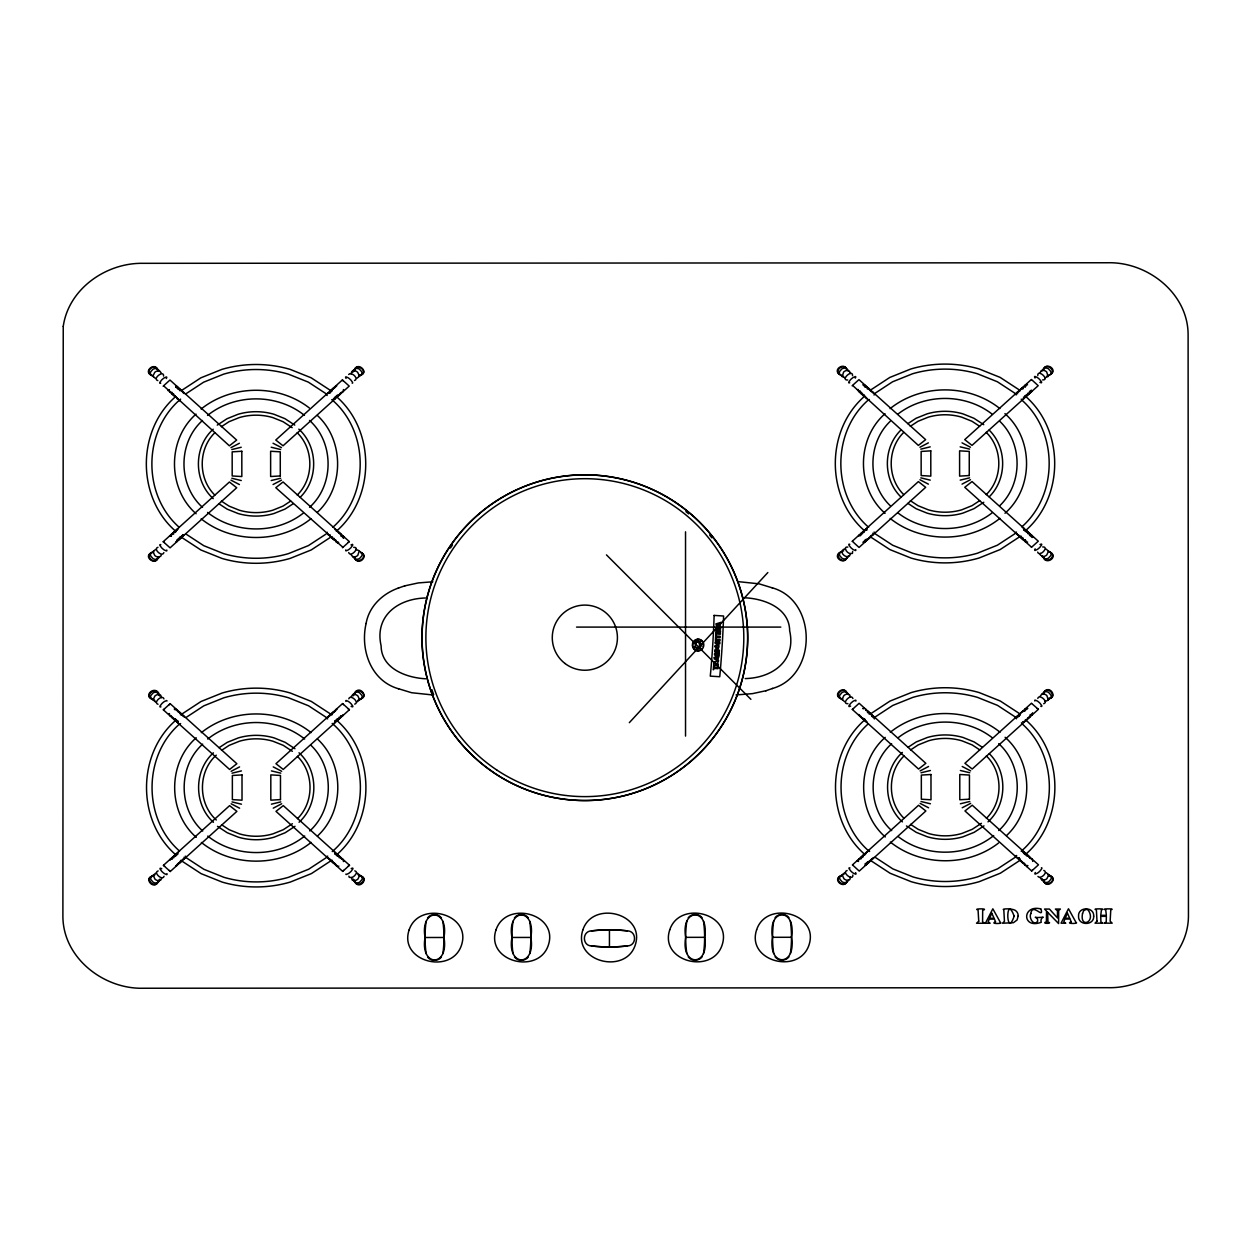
<?xml version="1.0" encoding="UTF-8"?>
<svg xmlns="http://www.w3.org/2000/svg" width="1251" height="1251" viewBox="0 0 1251 1251"><rect width="100%" height="100%" fill="white"/><g stroke="black" fill="none" stroke-linecap="round" stroke-linejoin="round"><path stroke-width="1.5" d="M425.043 937.499C419.836 907.569 449.14 907.538 443.98 937.484C449.187 967.383 419.867 967.398 425.043 937.499L443.98 937.484M511.925 937.452C506.718 907.507 536.022 907.491 530.862 937.437C536.069 967.32 506.749 967.351 511.925 937.452L530.862 937.437M685.689 937.343C680.481 907.413 709.786 907.397 704.626 937.327C709.833 967.226 680.513 967.242 685.689 937.343L704.626 937.327M772.571 937.296C767.363 907.35 796.668 907.335 791.508 937.28C796.715 967.179 767.395 967.195 772.571 937.296L791.508 937.28M161.426 697.62L160.707 695.181L157.986 694.524A5.129 3.909 -42.1 0 0 154.858 696.056L153.122 699.825L155.562 702.014M354.799 870.837C359.021 871.806 354.033 877.201 351.515 877.545L352.125 879.906L354.846 880.548A5.129 3.909 -42.1 0 0 357.974 879.015L359.709 875.262L357.286 873.073M850.211 373.58L849.492 371.125L846.771 370.484A5.129 3.909 -42.1 0 0 843.643 372.016L842.158 376.614L845.395 377.927M850.399 697.214L849.679 694.774L846.958 694.117A5.129 3.909 -42.1 0 0 843.831 695.65L842.095 699.418L844.534 701.608M1040.16 554.349L1040.191 553.395M366.105 623.514C368.936 606.454 382.712 593.537 398.584 588.001M366.105 623.42C360.053 649.707 370.796 680.904 398.631 688.801M163.865 552.629C162.395 557.649 152.544 548.736 157.939 547.312M164.053 876.279C162.583 881.298 152.731 872.369 158.142 870.946M178.846 862.924L177.126 864.472M183.131 859.062L182.161 860.547L180.504 860.438M333.798 388.514L335.518 386.95M337.144 396.145L336.754 397.333L334.533 397.537M341.445 392.282L339.725 393.83M329.701 716.025L330.108 714.837L332.328 714.634M334.001 712.147L335.721 710.599M341.632 715.916L339.912 717.48M348.794 698.809C350.264 693.789 360.1 702.702 354.705 704.125M860 535.1L860.954 533.614M864.285 531.237L864.691 530.049L866.896 529.845M867.631 538.884L866.662 540.369L865.004 540.26M871.916 535.006L870.196 536.554M860.188 858.749L860.594 857.56L862.799 857.373M864.472 854.886L866.192 853.338M872.103 858.655L870.383 860.203M1018.486 391.97L1020.206 390.421M1022.786 388.107L1023.74 386.622L1025.398 386.715M1026.133 395.738L1025.726 396.927L1023.506 397.13M1037.767 698.402C1039.237 693.382 1049.089 702.296 1043.678 703.719M158.627 880.188C156.594 891.181 142.02 877.42 153.795 875.841M354.017 371.25C355.253 361.273 370.108 371.875 360.085 375.456M354.205 694.884C355.456 684.923 370.296 695.525 360.272 699.106M158.064 556.883C156.719 567.031 141.754 556.382 151.981 552.692M354.393 370.906C356.551 359.725 371.203 373.564 359.225 375.253M1043.569 694.149L1043.725 693.023M163.568 376.082C164.069 369.483 151.856 378.944 157.845 380.601M178.377 389.405L178.158 387.403L175.938 387.216M175.593 719.075L175.812 721.076L178.033 721.264M334.08 538.383L333.97 539.869L335.612 540.745M341.335 536.226L341.116 534.224L339.803 533.864M337.238 855.997L337.019 854.011L334.799 853.808M852.541 375.675C852.791 368.373 839.874 380.382 847.725 380.023M860.094 391.156L860.313 393.158L861.626 393.518M864.582 718.668L864.801 720.67L866.114 721.029M867.537 712.648L867.662 711.162L866.005 710.287M871.838 716.51L871.947 715.025L870.305 714.149M1030.308 535.819L1030.089 533.817L1027.884 533.63A3.769 2.69 -42.1 0 0 1027.384 531.378L1024.788 530.846M1018.955 857.764L1018.846 859.249L1020.488 860.125M161.379 554.865L160.628 556.367L157.907 557.023A5.129 3.909 42 0 1 154.78 555.491L153.029 551.738L155.468 549.533M161.567 878.515L160.816 880.016L158.095 880.673A5.129 3.909 42 0 1 154.968 879.14L153.232 875.372L155.656 873.182M351.265 696.572L352.766 694.602L354.737 694.414A5.129 3.909 42 0 1 357.864 695.947L359.616 699.7L357.176 701.889M1040.238 696.166L1041.739 694.196L1043.725 694.008A5.129 3.909 42 0 1 1046.852 695.54L1048.338 700.138L1045.101 701.451M163.146 386.199L169.964 380.038L236.658 440.071L229.386 445.825L163.725 385.887M163.334 709.833L170.167 703.688L236.861 763.72L229.59 769.459L163.334 709.833L164.491 709.082M170.167 703.688L169.323 704.735M179.784 723.829L180.597 723.578M342.477 547.75L349.31 541.589L283.07 481.963L275.799 487.718L342.837 547.234M342.68 871.4L349.498 865.239L283.258 805.613L275.986 811.367L342.68 871.4L343.509 870.352M852.119 385.793L858.952 379.632L925.646 439.664L918.375 445.419L852.697 385.48M868.569 399.773L869.382 399.522M852.322 709.442L859.14 703.281L925.834 763.313L918.562 769.052L852.322 709.442L853.479 708.676M1031.465 547.344L1038.283 541.183L972.043 481.557L964.771 487.311L1031.512 547.187M1031.653 870.993L1038.471 864.832L972.23 805.206L964.959 810.961L1031.653 870.993L1032.497 869.945M158.283 557.649C154.326 567 142.817 553.177 153.607 552.191M847.271 557.242C843.315 566.594 831.79 552.77 842.58 551.785M1043.146 369.733C1046.227 361.242 1058.268 372.141 1049.057 375.05M847.459 880.892C844.362 889.383 832.322 878.468 841.548 875.575M1043.334 693.382C1047.29 684.016 1058.815 697.855 1048.01 698.824M158.079 881.658C153.998 891.197 142.442 877.248 153.42 876.185M354.752 693.429C358.834 683.89 370.39 697.839 359.412 698.902M846.88 557.602C844.378 565.374 832.275 557.164 839.796 552.707M1043.537 369.373C1046.024 361.617 1058.127 369.811 1050.621 374.268M847.068 881.251C843.878 889.914 831.743 878.921 841.141 875.919M166.289 378.521L166.633 377.865A3.503 1.048 -42.1 0 0 166.305 376.958L164.178 377.896A5.254 1.564 -42.1 0 0 161.504 380.148L159.847 382.399A3.503 1.048 -42.1 0 0 160.175 383.306L160.738 383.197M176.141 387.388L176.5 386.731A3.503 1.048 -42.1 0 0 176.156 385.824L175.609 385.934M177.83 721.076L177.47 721.733A3.503 1.048 -42.1 0 0 177.798 722.656L178.361 722.546M342.399 537.179L342.758 536.523A3.503 1.048 -42.1 0 0 342.43 535.616L341.148 536.053M335.002 853.995L335.362 853.338A3.503 1.048 -42.1 0 0 335.033 852.431L334.47 852.541M855.262 378.115L855.621 377.458A3.503 1.048 -42.1 0 0 855.277 376.551L853.151 377.489A5.254 1.564 -42.1 0 0 850.477 379.741L848.819 381.993A3.503 1.048 -42.1 0 0 849.148 382.9L849.71 382.79M865.113 386.981L865.473 386.324A3.503 1.048 -42.1 0 0 865.129 385.417L863.847 385.855M872.885 717.464L873.245 716.807A3.503 1.048 -42.1 0 0 872.917 715.885L871.634 716.323M1023.787 529.955L1024.147 529.298A3.503 1.048 -42.1 0 0 1023.818 528.375L1023.255 528.485M1025.288 539.994L1024.944 540.651A3.503 1.048 -42.1 0 0 1025.273 541.558L1026.555 541.136M1031.387 536.773L1031.731 536.116A3.503 1.048 -42.1 0 0 1031.403 535.209L1030.12 535.647M1035.156 548.861L1034.796 549.517A3.503 1.048 -42.1 0 0 1035.124 550.44L1037.251 549.486A5.254 1.564 -42.1 0 0 1039.941 547.234L1041.598 544.983A3.503 1.048 -42.1 0 0 1041.254 544.076L1039.972 544.513M1023.99 853.589L1024.334 852.932A3.503 1.048 -42.1 0 0 1024.006 852.025L1022.724 852.463M1035.343 872.51L1034.984 873.167A3.503 1.048 -42.1 0 0 1035.312 874.074L1037.454 873.135A5.254 1.564 -42.1 0 0 1040.128 870.884L1041.786 868.632A3.503 1.048 -42.1 0 0 1041.442 867.725M348.669 374.487C351.375 371.094 359.459 379.084 354.518 380.492M171.278 858.467L172.935 857.607M1023.037 711.068L1025.585 710.365M1026.242 720.06L1025.351 720.873M168.666 713.805L169.479 713.57M326.918 856.388L327.731 856.137M333.047 851.259L332.234 851.509M338.036 866.396L338.849 866.145M344.166 861.267L343.353 861.517M857.451 389.765L858.264 389.514M863.581 384.636L862.768 384.886M874.699 394.644L873.902 394.894M1015.703 532.332L1016.516 532.097M1026.821 542.34L1027.634 542.105M1032.951 537.211L1032.138 537.461M159.112 557.539L156.5 559.26A5.192 4.66 42 0 1 153.044 558.65L150.745 556.054A3.941 3.534 42 0 1 150.964 552.989L153.576 551.253M1044.21 691.975C1049.667 684.281 1058.362 697.933 1048.385 698.496M629.331 722.656L767.848 572.536M168.979 389.64L168.134 390.687L169.292 389.921M180.097 399.648L179.253 400.695L180.41 399.929M327.215 532.207L326.949 532.942M174.311 709.208L174.577 708.488M338.349 542.215L337.504 543.262L338.661 542.512M343.478 538.149L344.322 537.117L343.165 537.867M863.284 708.801L864.128 707.769L862.955 708.519M874.402 718.825L875.247 717.777L874.089 718.527M1016.391 855.449L1015.546 856.497L1016.703 855.731M1021.535 851.384L1022.364 850.336L1021.207 851.102M1027.509 865.457L1026.664 866.505L1027.822 865.739M1032.654 861.392L1032.919 860.657M175.75 396.504C136.5 430.453 136.547 497.476 175.828 531.378M180.582 399.132C142.927 431.048 142.145 494.849 179.331 527.406M196.032 414.128C167.274 439.304 167.306 488.594 196.094 513.739M202.474 420.492C177.798 442.635 177.814 485.247 202.521 507.359M213.202 429.187C193.467 446.888 193.483 480.963 213.233 498.649M214.797 432.768C198.018 449.125 198.049 478.742 214.828 495.083M297.253 495.021C314.032 478.664 314.017 449.046 297.222 432.721M300.209 497.257C318.708 479.258 318.02 446.372 298.817 429.14M309.576 507.296C334.267 485.153 334.236 442.541 309.529 420.43M317.285 512.394C344.4 487.421 344.369 440.274 317.238 415.332M332.797 527.312C369.342 495.193 369.311 432.471 332.719 400.383M336.3 531.284C375.55 497.335 375.519 430.313 336.222 396.411M175.938 720.154C136.687 754.103 136.734 821.125 176.016 855.012M179.44 724.11C142.895 756.245 142.927 818.967 179.518 851.055M196.235 737.777C167.462 762.938 167.493 812.243 196.282 837.372M202.662 744.142C177.986 766.284 178.002 808.897 202.709 831.008M213.389 752.836C193.655 770.538 193.67 804.612 213.436 822.298M216.251 755.151C197.83 771.679 197.846 803.47 216.282 819.984M297.457 818.67C314.22 802.313 314.204 772.696 297.41 756.355M299.052 822.251C318.786 804.534 318.755 770.46 299.005 752.789M309.779 830.945C333.923 809.225 334.549 767.723 310.983 745.346M317.473 836.028C344.588 811.055 344.557 763.908 317.426 738.981M332.985 850.961C369.545 818.826 369.498 756.12 332.922 724.032M336.488 854.918C375.738 820.984 375.707 753.962 336.41 720.06M864.722 396.114C825.472 430.047 825.519 497.069 864.801 530.971L863.096 531.487A3.769 2.69 42 0 0 862.502 533.817M868.225 400.07C831.555 432.283 831.743 495.333 868.647 527.296M885.02 413.721C856.247 438.898 856.278 488.187 885.067 513.332M890.18 421.352C867.162 443.323 867.178 483.746 890.227 505.685M900.829 430.141C882.862 447.655 882.878 479.383 900.861 496.897M903.769 432.361C887.006 448.718 887.022 478.335 903.801 494.677M986.241 494.614C1003.005 478.257 1002.989 448.656 986.195 432.314M989.181 496.85C1007.149 479.321 1007.133 447.592 989.134 430.078M999.83 505.623C1022.849 483.652 1022.818 443.229 999.768 421.29M1004.991 513.254C1033.748 488.078 1033.733 438.788 1004.928 413.643M1021.77 526.906C1058.33 494.786 1058.283 432.064 1021.707 399.976M1025.273 530.877C1064.523 496.928 1064.492 429.906 1025.195 396.02M864.926 719.747C825.676 753.696 825.707 820.719 865.004 854.605L863.284 855.121M868.429 723.719C831.493 756.136 832.04 819.546 869.336 851.478M885.208 737.371C856.435 762.547 856.466 811.836 885.27 836.966M891.635 743.735C866.959 765.878 866.99 808.49 891.682 830.601M902.362 752.43C882.627 770.131 882.643 804.205 902.409 821.891M903.957 755.995C887.194 772.367 887.209 801.969 904.004 818.31M986.429 818.263C1003.193 801.907 1003.177 772.289 986.382 755.948M988.024 821.844C1007.196 804.581 1007.853 771.695 989.338 753.727M998.751 830.539C1023.427 808.396 1023.396 765.784 998.705 743.673M1006.461 835.621C1034.108 810.21 1033.357 762 1005.116 737.292M1021.973 850.555C1058.518 818.42 1058.471 755.713 1021.895 723.625M1025.46 854.511C1064.71 820.578 1064.679 753.555 1025.382 719.653M163.24 541.699L229.418 481.995L236.689 487.749L170.073 547.844L163.24 541.699L164.397 542.465M342.383 379.944L275.767 440.039L283.039 445.794L349.217 386.09L342.383 379.944L343.227 380.976M342.571 703.578L275.955 763.689L283.226 769.428L349.404 709.724L342.571 703.578L343.415 704.626M163.428 865.348L229.605 805.644L236.877 811.383L170.261 871.494L163.428 865.348L164.585 866.099M852.212 541.292L918.39 481.604L925.662 487.343L859.046 547.438L852.384 541.355M1031.356 379.538L964.74 439.633L972.011 445.387L1038.189 385.683L1031.543 379.585M852.4 864.941L918.578 805.237L925.865 810.992L859.234 871.087L852.588 864.988M1031.559 703.171L964.928 763.282L972.215 769.021L1038.377 709.333L1031.903 703.688M348.153 542.355L349.31 541.589M348.341 866.005L349.498 865.239M182.177 390.077L200.832 377.849L221.88 369.389A121.785 121.785 0 0 1 290.06 369.342L311.124 377.786L329.795 389.984M185.914 393.799L203.616 382.196L223.616 374.158A115.624 115.624 0 0 1 288.34 374.127L308.34 382.134L326.058 393.721M201.13 409.014C231.67 384.573 278.379 383.854 309.31 407.951M207.541 415.426C234.985 393.393 276.987 393.361 304.462 415.363M217.252 425.137L227.041 418.71L238.097 414.269A63.942 63.942 0 0 1 273.891 414.237L284.962 418.678L294.767 425.09M221.349 426.716L228.98 421.728L239.301 417.568A59.688 59.688 0 0 1 272.702 417.553L283.039 421.696L292.171 427.67M290.701 501.072L283.086 506.061L272.765 510.22A59.688 59.688 0 0 1 239.348 510.236L229.027 506.092L221.396 501.119M293.172 503.731L285.009 509.079L273.953 513.52A63.942 63.942 0 0 1 238.159 513.551L227.088 509.11L218.925 503.778M302.992 513.379C275.705 534.599 234.531 533.927 207.588 512.425M310.92 518.774C279.849 543.7 232.295 543.732 201.192 518.837M326.151 533.989L308.434 545.592L288.449 553.63A115.624 115.624 0 0 1 223.71 553.661L203.71 545.655L185.992 534.068M329.873 537.711L311.233 549.94L290.169 558.399A121.785 121.785 0 0 1 222.006 558.446L200.926 550.002L182.271 537.805M182.365 713.727L201.02 701.498L222.084 693.038A121.785 121.785 0 0 1 290.248 692.991L311.311 701.436L329.983 713.633M186.102 717.448L203.804 705.845L223.804 697.808A115.624 115.624 0 0 1 288.528 697.761L308.528 705.783L326.245 717.37M201.317 732.664C232.389 707.738 279.943 707.706 311.046 732.601M207.729 739.06C235.172 717.042 277.175 717.011 304.65 739.013M219.066 747.707L227.229 742.359L238.284 737.918A63.942 63.942 0 0 1 274.094 737.887L285.15 742.328L294.955 748.724M221.552 750.365L229.168 745.361L239.488 741.217A59.688 59.688 0 0 1 272.89 741.202L283.226 745.33L292.374 751.319M871.149 389.671L889.805 377.442L910.869 368.982A121.785 121.785 0 0 1 979.033 368.936L1000.096 377.38L1018.767 389.577M874.887 393.393L892.588 381.79L912.589 373.752A115.624 115.624 0 0 1 977.312 373.721L997.313 381.727L1015.03 393.314M890.102 408.624C921.174 383.682 968.727 383.65 999.83 408.545M898.046 414.018C924.786 393.267 965.147 393.252 991.902 413.956M292.406 823.721L283.273 829.71L272.953 833.854A59.688 59.688 0 0 1 239.535 833.885L229.214 829.741L221.583 824.753M907.851 423.651L916.013 418.303L927.069 413.862A63.942 63.942 0 0 1 962.879 413.846L973.935 418.272L983.739 424.683M295.001 826.301L285.197 832.728L274.141 837.169A63.942 63.942 0 0 1 238.347 837.185L227.291 832.759L217.486 826.348M910.337 426.31L917.953 421.321L928.273 417.162A59.688 59.688 0 0 1 961.675 417.146L972.011 421.29L979.627 426.263M304.712 836.012C277.269 858.045 235.251 858.061 207.775 836.075M311.108 842.408C280.036 867.35 232.483 867.381 201.395 842.47M326.339 857.623L308.622 869.242L288.637 877.279A115.624 115.624 0 0 1 223.913 877.311L203.897 869.304L186.18 857.717M330.061 861.36L311.421 873.589L290.357 882.049A121.785 121.785 0 0 1 222.193 882.096L201.114 873.651L182.458 861.454M979.674 500.666L972.058 505.654L961.738 509.814A59.688 59.688 0 0 1 928.32 509.829L917.999 505.685L910.368 500.713M983.786 502.261L973.997 508.672L962.926 513.113A63.942 63.942 0 0 1 927.132 513.145L916.076 508.704L907.898 503.371M991.965 512.973C965.225 533.708 924.864 533.739 898.093 513.019M999.893 518.367C968.821 543.294 921.268 543.325 890.18 518.43M1015.124 533.583L997.407 545.186L977.422 553.223A115.624 115.624 0 0 1 912.698 553.255L892.682 545.248L874.965 533.661M1018.846 537.305L1000.206 549.533L979.142 557.993A121.785 121.785 0 0 1 910.978 558.04L889.899 549.596L871.243 537.398M871.337 713.32L889.993 701.092L911.056 692.632A121.785 121.785 0 0 1 979.22 692.585L1000.3 701.029L1018.955 713.226M875.075 717.042L892.776 705.439L912.777 697.401A115.624 115.624 0 0 1 977.5 697.37L997.516 705.376L1015.233 716.964M890.305 732.257C921.377 707.331 968.915 707.3 1000.018 732.195M898.234 737.652C924.974 716.917 965.334 716.886 992.09 737.605M908.038 747.3L916.201 741.952L927.272 737.511A63.942 63.942 0 0 1 963.067 737.48L974.122 741.921L982.301 747.254M910.525 749.959L918.14 744.955L928.461 740.811A59.688 59.688 0 0 1 961.878 740.795L972.199 744.924L979.814 749.912M981.394 823.314L972.246 829.304L961.925 833.447A59.688 59.688 0 0 1 928.508 833.479L918.187 829.335L910.572 824.346M983.974 825.895L974.185 832.322L963.114 836.763A63.942 63.942 0 0 1 927.319 836.778L916.264 832.353L906.459 825.941M993.685 835.605C966.773 857.154 925.599 857.858 898.296 836.669M998.548 843.018C967.648 867.146 920.924 866.474 890.368 842.079M1015.312 857.232L997.61 868.835L977.61 876.873A115.624 115.624 0 0 1 912.886 876.904L892.886 868.898L875.153 857.31M1019.049 860.954L1000.393 873.182L979.33 881.642A121.785 121.785 0 0 1 911.166 881.689L890.087 873.245L871.431 861.048M869.226 538.055L869.93 537.633A3.769 2.69 42 0 0 870.602 536.194M1021.363 712.57L1020.675 712.992A3.769 2.69 42 0 0 1020.081 715.337M1026.805 719.56L1027.493 719.137A3.769 2.69 42 0 0 1028.166 717.714M230.966 447.655L239.394 443.276M273.062 484.528L281.491 480.134M231.154 771.304L239.582 766.91M919.938 447.248L928.367 442.87M273.25 808.162L281.678 803.768M962.035 484.121L970.463 479.727M920.126 770.897L928.555 766.503M962.222 807.755L970.667 803.361M772.18 688.566C817.591 675.931 817.544 600.371 772.117 587.782M329.998 534.709L328.716 535.147A3.503 1.048 -42.1 0 1 328.372 534.224M350.999 544.92L352.282 544.482M860.281 391.344L858.999 391.782A3.503 1.048 -42.1 0 1 858.671 390.859M175.062 709.896L176.344 709.458A3.503 1.048 -42.1 0 1 176.813 709.88M351.187 868.554L352.469 868.116A3.503 1.048 -42.1 0 1 352.798 869.038L351.156 871.275A5.254 1.564 -42.1 0 1 348.466 873.542L346.339 874.48A3.503 1.048 -42.1 0 1 345.886 874.074M850.633 706.111L849.351 706.549A3.503 1.048 -42.1 0 1 849.007 705.627L850.664 703.39A5.254 1.564 -42.1 0 1 853.338 701.139L855.465 700.185A3.503 1.048 -42.1 0 1 855.809 701.107M1019.158 857.951L1017.876 858.389A3.503 1.048 -42.1 0 1 1017.548 857.467M404.573 585.89L418.256 582.935L432.862 581.762M736.057 694.946L752.508 693.633L766.175 690.677M398.178 588.142L404.996 585.749M765.768 690.818L772.586 688.425M358.881 376.535L361.492 374.8A3.941 3.534 42 0 0 361.711 371.735L359.412 369.139A5.192 4.66 42 0 0 355.956 368.529L353.345 370.265A3.941 3.534 42 0 0 352.891 372.251M1048.057 699.778L1050.652 698.042A3.941 3.534 42 0 0 1050.871 694.977L1048.588 692.382A5.192 4.66 42 0 0 1045.117 691.756L1042.521 693.492A3.941 3.534 42 0 0 1042.146 694.446M231.826 449.547L241.224 447.264M271.217 480.525L280.631 478.257M920.799 449.14L930.212 446.857M960.205 480.118L969.603 477.851M232.014 773.181L241.427 770.913M271.42 804.174L280.818 801.891M921.002 772.774L930.4 770.507M960.393 803.768L969.791 801.484M356.988 378.255L359.428 376.051L357.677 372.298A5.129 3.909 42 0 0 354.549 370.765L351.828 371.422L351.109 373.877M844.628 872.776L842.204 874.981L843.94 878.734A5.129 3.909 42 0 0 847.068 880.266L849.789 879.609L850.508 877.154M591.442 930.885C582.059 931.182 582.059 945.662 591.442 945.959C603.404 947.273 615.492 947.273 627.455 945.928C636.868 945.678 636.868 931.119 627.439 930.869C615.492 929.54 603.389 929.556 591.442 930.885A162.13 162.13 0 0 1 627.439 930.869M334.549 387.826L332.969 388.435A3.769 2.69 42 0 0 332.297 389.874M333.094 389.155L331.499 389.749A3.769 2.69 42 0 0 330.905 392.095M175.703 531.284L174.124 531.894A3.769 2.69 42 0 0 173.451 533.317M174.249 532.598L172.654 533.207A3.769 2.69 42 0 0 171.997 534.63M1023.521 387.435L1021.942 388.029A3.769 2.69 42 0 0 1021.269 389.468M334.736 711.475L333.157 712.085A3.769 2.69 42 0 0 332.485 713.508M333.282 712.789L331.703 713.398A3.769 2.69 42 0 0 331.03 714.837M179.55 862.283L181.145 861.673A3.769 2.69 42 0 0 181.817 860.25M178.095 863.597L179.675 863.002A3.769 2.69 42 0 0 180.347 861.564M1027.384 718.434L1028.963 717.824A3.769 2.69 42 0 0 1029.636 716.401M863.409 855.84L861.83 856.45A3.769 2.69 42 0 0 861.235 858.78M170.589 392.063L170.027 392.173A3.503 1.048 -42.1 0 1 169.698 391.266M183.193 392.767L183.741 392.642A3.503 1.048 -42.1 0 1 184.085 393.565M178.174 398.897L177.611 399.006A3.503 1.048 -42.1 0 1 177.157 398.6M867.146 398.49L866.599 398.6A3.503 1.048 -42.1 0 1 866.255 397.693M336.847 541.855L336.3 541.964A3.503 1.048 -42.1 0 1 335.956 541.058M160.926 706.846L160.363 706.956A3.503 1.048 -42.1 0 1 160.034 706.033L161.692 703.797A5.254 1.564 -42.1 0 1 164.366 701.545L166.492 700.591A3.503 1.048 -42.1 0 1 166.962 701.013M170.777 715.713L170.214 715.822A3.503 1.048 -42.1 0 1 169.886 714.915M183.381 716.401L183.928 716.291A3.503 1.048 -42.1 0 1 184.272 717.214M859.75 715.306L859.202 715.416A3.503 1.048 -42.1 0 1 858.858 714.509M867.334 722.14L866.787 722.249A3.503 1.048 -42.1 0 1 866.443 721.327M329.451 858.671L328.904 858.78A3.503 1.048 -42.1 0 1 328.56 857.873M342.055 859.374L342.618 859.249A3.503 1.048 -42.1 0 1 342.946 860.172M337.051 865.504L336.488 865.614A3.503 1.048 -42.1 0 1 336.034 865.207M1026.023 865.098L1025.46 865.207A3.503 1.048 -42.1 0 1 1025.132 864.3M173.561 393.768L171.34 393.565L170.934 392.376M864.926 386.809L866.568 386.715L867.537 388.185M353.705 547.359C360.851 546.812 350.499 558.149 348.701 552.52M1023.584 529.767L1025.804 529.955L1026.211 531.143M1021.191 536.304L1019.549 536.413L1018.58 534.928M1025.492 540.166L1023.271 539.979L1022.865 538.79M1042.693 546.953C1049.824 546.406 1039.487 557.743 1037.673 552.113M180.425 714.728L182.646 714.915L183.053 716.104M847.912 703.672C840.766 704.219 851.118 692.882 852.916 698.511M332.406 860.36L330.764 860.453L329.795 858.968M351.515 877.545L349.295 877.358L348.888 876.169M1023.771 853.401L1025.992 853.604L1026.399 854.793M840.953 552.285L842.204 552.129M1028.697 393.424L1030.011 393.064L1030.23 391.063M177.032 530.096L175.703 530.455L175.484 532.457M176.938 540.839L178.58 539.963L178.471 538.477M1020.409 714.055L1018.752 714.931L1018.861 716.416M1028.885 717.073L1030.198 716.698L1030.417 714.712M177.22 853.729L175.891 854.105L175.687 856.091M847.115 870.54C841.11 872.213 853.338 881.658 852.838 875.059M425.559 597.994C398.24 598.619 374.299 615.805 381.102 645.813C381.32 668.331 405.981 677.776 425.606 678.777M745.205 678.589C772.508 677.948 796.449 660.763 789.662 630.754C789.428 608.236 764.783 598.791 745.158 597.806M176.813 387.998L179.393 388.529A3.769 2.69 -42.1 0 1 180.003 390.859M178.267 389.311L180.863 389.843A3.769 2.69 -42.1 0 1 181.536 391.266M867.24 388.905L869.836 389.436A3.769 2.69 -42.1 0 1 870.508 390.875M864.144 394.816L861.548 394.284A3.769 2.69 -42.1 0 1 860.954 391.938M335.643 539.791L333.047 539.259A3.769 2.69 -42.1 0 1 332.453 536.929M1026.258 532.16L1028.854 532.707A3.769 2.69 -42.1 0 1 1029.448 535.037M1023.162 538.071L1020.566 537.539A3.769 2.69 -42.1 0 1 1019.893 536.116M175.359 718.856L172.763 718.324A3.769 2.69 -42.1 0 1 172.294 717.699M176.829 720.185L174.233 719.638A3.769 2.69 -42.1 0 1 173.764 719.012M336.003 854.902L338.599 855.434A3.769 2.69 -42.1 0 1 339.193 857.779M337.473 856.216L340.069 856.747A3.769 2.69 -42.1 0 1 340.538 857.388M1024.991 854.496L1027.587 855.027A3.769 2.69 -42.1 0 1 1028.259 856.45M1026.446 855.809L1029.041 856.341A3.769 2.69 -42.1 0 1 1029.714 857.779M356.035 549.455L359.272 550.784L357.786 555.381A5.129 3.909 -42.1 0 1 354.659 556.914L352.688 556.726L351.187 554.756M576.539 627.095L780.812 627.095M1044.913 377.818L1048.15 376.488L1046.649 371.891A5.129 3.909 42 0 0 1043.522 370.359L1040.801 371.015L1040.081 373.47M845.488 549.173C841.735 548.298 840.985 553.38 843.753 555.084A5.129 3.909 42 0 0 846.88 556.617L849.601 555.96L850.32 553.521C847.146 553.724 842.392 546.296 847.818 547.062M1023.068 388.811L1020.488 389.358A3.769 2.69 42 0 0 1019.815 390.781M1026.18 394.722L1028.775 394.174A3.769 2.69 42 0 0 1029.37 391.844M1024.71 396.035L1027.306 395.504A3.769 2.69 42 0 0 1027.9 393.158M337.207 395.128L339.803 394.581A3.769 2.69 42 0 0 340.46 393.158M335.737 396.442L338.333 395.91A3.769 2.69 42 0 0 339.005 394.472M864.238 532.269L861.642 532.801A3.769 2.69 42 0 0 861.048 535.131M865.88 539.478L868.46 538.946A3.769 2.69 42 0 0 869.132 537.523M178.361 538.571L180.957 538.039A3.769 2.69 42 0 0 181.551 535.694M176.891 539.885L179.487 539.353A3.769 2.69 42 0 0 180.081 537.007M1024.725 711.147L1022.13 711.678A3.769 2.69 42 0 0 1021.66 712.304M337.395 718.762L339.991 718.23A3.769 2.69 42 0 0 340.585 715.885M335.925 720.091L338.521 719.544A3.769 2.69 42 0 0 339.115 717.214M867.522 861.814L870.117 861.267A3.769 2.69 42 0 0 870.79 859.844M866.067 863.127L868.663 862.596A3.769 2.69 42 0 0 869.32 861.157M176.907 854.996L174.311 855.528A3.769 2.69 42 0 0 173.717 857.873M175.437 856.31L172.857 856.857A3.769 2.69 42 0 0 172.263 859.187M737.824 581.59L759.122 583.842L772.524 587.923M432.94 694.977L411.626 692.726L398.24 688.644M870.102 390.5L871.838 392.063M865.927 397.38L864.206 395.832M176.954 397.787L175.218 396.239M158.033 704.25C152.638 702.827 162.474 693.898 163.944 698.918M177.032 710.693L178.752 712.241M172.841 717.574L171.121 716.025M1028.963 857.107L1030.683 858.655M1024.788 863.988L1023.052 862.424M1043.772 870.43C1048.729 871.822 1040.644 879.828 1037.939 876.435M339.991 857.514L341.711 859.062M335.8 864.394L334.08 862.83M842.674 698.949C831.868 697.995 843.377 684.141 847.349 693.492M153.685 699.356C141.91 697.792 156.484 684.016 158.517 695.009M359.146 875.716C370.921 877.295 356.363 891.056 354.314 880.078M153.31 699.028C141.942 696.979 154.702 684.266 159.19 694.024A3.941 3.534 -42.1 0 1 159.643 696.009M1048.494 875.653C1060.488 877.342 1045.836 891.181 1043.678 880M359.522 876.06C370.499 877.107 358.959 891.072 354.862 881.533M1042.583 379.913C1050.449 380.273 1037.501 368.263 1037.767 375.566M332.141 390.984L329.92 391.188L329.701 393.189M850.211 553.614L852.431 553.411L852.65 551.41M173.639 534.13L171.418 534.318L171.199 536.319M180.316 536.804L182.537 536.601L182.755 534.599M334.721 721.17L336.941 720.983L337.16 718.981M865.207 863.909L867.412 863.706L867.631 861.72M1023.177 398.397L1023.74 398.506A3.503 1.048 42 0 0 1024.069 397.599M336.769 385.84L336.206 385.73A3.503 1.048 42 0 0 335.878 386.637M867.224 528.579L866.662 528.469A3.503 1.048 42 0 0 866.333 529.392L866.693 530.033M849.804 544.294L849.241 544.185A3.503 1.048 42 0 0 848.913 545.108L850.571 547.344A5.254 1.564 42 0 0 853.245 549.596L855.387 550.534A3.503 1.048 42 0 0 855.715 549.627M178.252 528.985L177.689 528.876A3.503 1.048 42 0 0 177.361 529.798M1040.801 706.33L1041.348 706.44A3.503 1.048 42 0 0 1041.692 705.517L1040.034 703.281A5.254 1.564 42 0 0 1037.345 701.029L1035.218 700.091A3.503 1.048 42 0 0 1034.874 700.998M1031.512 715.322L1030.23 714.884M175.687 541.949L176.25 542.058A3.503 1.048 42 0 0 176.579 541.151M160.832 544.701L160.269 544.592A3.503 1.048 42 0 0 159.94 545.514L161.598 547.75A5.254 1.564 42 0 0 164.272 550.002L166.414 550.94A3.503 1.048 42 0 0 166.743 550.033M336.957 709.489L336.394 709.364A3.503 1.048 42 0 0 335.94 709.786M341.976 715.603L342.539 715.728A3.503 1.048 42 0 0 342.868 714.806M329.373 716.323L328.825 716.213A3.503 1.048 42 0 0 328.481 717.12M334.392 722.452L334.955 722.562A3.503 1.048 42 0 0 335.284 721.639L334.924 720.983M867.412 852.228L866.865 852.119A3.503 1.048 42 0 0 866.396 852.525M872.432 858.358L872.995 858.467A3.503 1.048 42 0 0 873.323 857.545M859.844 859.062L859.281 858.952A3.503 1.048 42 0 0 858.952 859.875M864.863 865.192L865.411 865.301A3.503 1.048 42 0 0 865.755 864.394L865.395 863.737M849.992 867.944L849.445 867.834A3.503 1.048 42 0 0 849.101 868.741L850.758 870.993A5.254 1.564 42 0 0 853.448 873.245L855.575 874.183A3.503 1.048 42 0 0 855.903 873.261L855.543 872.619M178.44 852.635L177.877 852.525A3.503 1.048 42 0 0 177.548 853.432L177.908 854.089M183.459 858.765L184.022 858.874A3.503 1.048 42 0 0 184.35 857.951L183.991 857.295M170.855 859.468L170.308 859.359A3.503 1.048 42 0 0 169.964 860.266M175.891 865.598L176.438 865.708A3.503 1.048 42 0 0 176.907 865.301M866.787 387.513L868.382 388.123A3.769 2.69 -42.1 0 1 869.054 389.546M864.597 396.192L863.018 395.597A3.769 2.69 -42.1 0 1 862.424 393.252M1023.615 539.462L1022.036 538.853A3.769 2.69 -42.1 0 1 1021.442 536.523M174.17 395.285L172.575 394.69A3.769 2.69 -42.1 0 1 171.981 392.345M175.625 396.598L174.045 396.004A3.769 2.69 -42.1 0 1 173.373 394.565M336.832 531.19L338.411 531.784A3.769 2.69 -42.1 0 1 339.084 533.223M338.286 532.504L339.881 533.114A3.769 2.69 -42.1 0 1 340.553 534.537M333.173 538.555L331.593 537.946A3.769 2.69 -42.1 0 1 331.124 537.32M868.444 712.476L870.024 713.086A3.769 2.69 -42.1 0 1 870.696 714.509M863.331 718.527L861.751 717.918A3.769 2.69 -42.1 0 1 861.079 716.495M864.801 719.841L863.206 719.247A3.769 2.69 -42.1 0 1 862.533 717.808M1022.348 861.783L1020.753 861.188A3.769 2.69 -42.1 0 1 1020.159 858.843M1023.803 863.096L1022.223 862.502A3.769 2.69 -42.1 0 1 1021.551 861.079M178.002 711.569L179.597 712.179A3.769 2.69 -42.1 0 1 180.269 713.602M179.472 712.882L181.051 713.492A3.769 2.69 -42.1 0 1 181.723 714.915M333.36 862.189L331.781 861.595A3.769 2.69 -42.1 0 1 331.108 860.156M334.83 863.503L333.251 862.909A3.769 2.69 -42.1 0 1 332.578 861.486M1046.071 549.017L1048.494 551.206L1046.759 554.975A5.129 3.909 -42.1 0 1 1043.631 556.507L1040.41 555.178M155.374 378.365L152.935 376.176L154.671 372.423A5.129 3.909 -42.1 0 1 157.798 370.875L159.768 371.062L161.27 373.033M1046.258 872.666L1048.698 874.856L1046.946 878.609A5.129 3.909 -42.1 0 1 1043.834 880.141L1041.848 879.969L1040.347 877.983M960.174 446.842L969.588 449.109M920.814 477.866L930.228 480.134M271.201 447.248L280.615 449.516M231.842 478.273L241.255 480.54M960.377 770.491L969.775 772.743M921.017 801.516L930.416 803.783M271.389 770.897L280.803 773.149M232.029 801.922L241.443 804.19M1038.377 709.333L1037.22 708.566M349.404 709.724L348.247 708.973M1047.963 550.721L1050.574 552.457A3.941 3.534 -42.1 0 1 1050.793 555.522L1048.494 558.118A5.192 4.66 -42.1 0 1 1045.038 558.744L1042.443 557.008A3.941 3.534 -42.1 0 1 1042.052 556.054M153.466 376.66L150.855 374.925A3.941 3.534 -42.1 0 1 150.636 371.86L152.935 369.264A5.192 4.66 -42.1 0 1 156.391 368.638L159.002 370.374A3.941 3.534 -42.1 0 1 159.377 371.328M842.627 699.903L840.031 698.167A3.941 3.534 -42.1 0 1 839.812 695.103L842.095 692.507A5.192 4.66 -42.1 0 1 845.551 691.881L848.162 693.617A3.941 3.534 -42.1 0 1 848.538 694.571M1048.15 874.371L1050.762 876.107A3.941 3.534 -42.1 0 1 1050.981 879.172L1048.698 881.767A5.192 4.66 -42.1 0 1 1045.226 882.393L1042.63 880.657A3.941 3.534 -42.1 0 1 1042.177 878.655M841.251 375.175C832.024 372.282 844.065 361.351 847.162 369.843M1049.167 551.8C1058.377 554.693 1046.352 565.624 1043.256 557.133M152.278 375.581C143.849 373.236 153.31 362.399 157.72 369.217M1049.354 875.45C1059.378 879.015 1044.554 889.633 1043.303 879.672M151.871 375.222C142.473 372.251 154.592 361.226 157.782 369.889M841.047 698.465C831.634 695.478 843.753 684.469 846.958 693.132M360.585 552.567C369.17 554.959 359.662 565.921 355.159 558.947M1039.878 382.353L1041.16 382.79A3.503 1.048 42 0 0 1041.489 381.883L1039.831 379.632A5.254 1.564 42 0 0 1037.157 377.38L1035.03 376.442A3.503 1.048 42 0 0 1034.686 377.349L1035.046 378.005M1026.461 385.761L1025.179 385.324A3.503 1.048 42 0 0 1024.85 386.231L1025.21 386.887M1030.042 391.235L1031.324 391.672A3.503 1.048 42 0 0 1031.653 390.75L1031.293 390.109M860.375 535.741L859.093 535.303A3.503 1.048 42 0 0 858.749 536.226M863.941 541.23L865.223 541.652A3.503 1.048 42 0 0 865.567 540.745L865.207 540.088M329.904 393.002L328.622 392.564A3.503 1.048 42 0 0 328.294 393.486M333.485 398.475L334.768 398.913A3.503 1.048 42 0 0 335.096 398.006L334.736 397.349M1026.649 709.395L1025.367 708.957A3.503 1.048 42 0 0 1025.038 709.88M1019.08 716.244L1017.798 715.807A3.503 1.048 42 0 0 1017.454 716.714L1017.814 717.37M1022.646 721.718L1023.928 722.155A3.503 1.048 42 0 0 1024.256 721.233M182.552 534.787L183.834 535.225A3.503 1.048 42 0 0 184.288 534.818M171.403 536.147L170.12 535.709A3.503 1.048 42 0 0 169.651 536.132M351.093 706.408L352.375 706.846A3.503 1.048 42 0 0 352.704 705.924L351.046 703.688A5.254 1.564 42 0 0 348.372 701.436L346.246 700.497A3.503 1.048 42 0 0 345.901 701.404M161.739 868.679L160.456 868.241A3.503 1.048 42 0 0 160.128 869.148L161.786 871.4A5.254 1.564 42 0 0 164.46 873.651L166.602 874.59A3.503 1.048 42 0 0 166.93 873.667M962.019 442.838L970.448 447.233M919.954 479.759L928.398 484.137M962.207 766.488L970.635 770.866M273.046 443.245L281.475 447.623M920.142 803.392L928.586 807.786M230.982 480.165L239.41 484.544M273.234 766.894L281.663 771.273M231.169 803.799L239.613 808.193M861.063 717.104L860.172 716.307M181.895 390.984L182.849 392.454M336.269 530.064L337.238 531.55M330.561 536.82L329.607 535.334M867.866 711.35L868.569 711.772A3.769 2.69 -42.1 0 1 869.164 714.102M1021.535 399.882L1021.269 399.147M1032.841 713.508L1032.56 712.773M1021.723 723.531L1021.457 722.797M343.665 390.265L343.399 389.53M326.871 394.769L327.136 395.504M360.053 551.472L361.602 552.864A3.941 3.534 -42.1 0 1 361.82 555.929L359.522 558.525A5.192 4.66 -42.1 0 1 356.066 559.15L353.454 557.414A3.941 3.534 -42.1 0 1 353.079 556.46M361.336 552.629C368.654 556.976 356.707 565.155 354.283 557.539M839.687 374.393C832.165 369.952 844.269 361.727 846.755 369.498M1050.715 552.598C1058.237 557.039 1046.149 565.249 1043.647 557.493M1027.54 384.776L1026.727 384.542M1016.438 394.8L1015.624 394.565M873.98 532.175L874.793 532.426M862.862 542.199L863.675 542.449M1027.728 708.426L1026.571 707.675L1027.415 708.707M1016.625 718.449L1015.468 717.699L1016.312 718.731M331.968 399.835L333.126 400.601L332.281 399.554M869.648 851.18L868.554 850.586M858.546 861.204L857.388 860.453L858.233 861.501M327.653 718.856L326.839 718.606M332.156 723.485L332.969 723.735M185.195 856.231L186.008 856.466M606.454 554.881L750.897 699.325M169.417 870.446L170.261 871.494M1017.626 393.721L1017.266 393.08A3.503 1.048 42 0 1 1017.61 392.157M1031.481 713.742L1031.84 714.399A3.503 1.048 42 0 1 1031.512 715.322M872.776 533.254L873.135 533.911A3.503 1.048 42 0 1 872.807 534.818M346.074 378.412L345.714 377.755A3.503 1.048 42 0 1 346.042 376.848L348.185 377.786A5.254 1.564 42 0 1 350.859 380.038L352.516 382.274A3.503 1.048 42 0 1 352.188 383.197M157.97 693.539L156.578 692.288A5.192 4.66 -42.1 0 0 153.122 692.898L150.824 695.509A3.941 3.534 -42.1 0 0 151.058 698.574L153.654 700.31A5.192 4.66 -42.1 0 0 154.811 700.372M354.502 556.773L354.674 557.899M158.173 370.249L158.33 371.359M609.44 929.884L609.44 946.944M685.532 531.816L685.532 736.088M843.596 376.316A5.192 4.66 -42.1 0 1 842.439 376.254L839.843 374.518A3.941 3.534 -42.1 0 1 839.609 371.453L841.907 368.857A5.192 4.66 -42.1 0 1 845.363 368.232L847.975 369.968A3.941 3.534 -42.1 0 1 848.35 370.921M872.729 392.235A3.503 1.048 -42.1 0 1 873.057 393.158M843.706 550.784A5.192 4.66 42 0 0 842.548 550.847L839.937 552.582A3.941 3.534 42 0 0 839.718 555.647L842.017 558.243A5.192 4.66 42 0 0 845.473 558.853L848.084 557.133A3.941 3.534 42 0 0 848.459 556.179M1046.696 376.207A5.192 4.66 42 0 0 1047.869 376.129L1050.465 374.393A3.941 3.534 42 0 0 1050.684 371.328L1048.385 368.732A5.192 4.66 42 0 0 1044.929 368.122L1042.333 369.858A3.941 3.534 42 0 0 1041.942 370.812M1017.688 534.74A3.503 1.048 -42.1 0 1 1017.344 533.817M154.921 874.824A5.192 4.66 42 0 0 153.764 874.902L151.152 876.638A3.941 3.534 42 0 0 150.933 879.688L153.232 882.299A5.192 4.66 42 0 0 156.688 882.909L159.299 881.173A3.941 3.534 42 0 0 159.753 879.172M357.911 700.247A5.192 4.66 42 0 0 359.084 700.185L361.68 698.449A3.941 3.534 42 0 0 361.899 695.384L359.6 692.788A5.192 4.66 42 0 0 356.144 692.163L353.533 693.898A3.941 3.534 42 0 0 353.095 695.9M358.021 874.715A5.192 4.66 -42.1 0 1 359.178 874.777L361.789 876.513A3.941 3.534 -42.1 0 1 362.008 879.578L359.709 882.174A5.192 4.66 -42.1 0 1 356.254 882.799L353.658 881.064A3.941 3.534 -42.1 0 1 353.189 879.062M865.332 709.051A3.503 1.048 -42.1 0 1 865.661 709.974M843.893 874.418A5.192 4.66 42 0 0 842.736 874.496L840.14 876.232A3.941 3.534 42 0 0 839.921 879.297L842.204 881.892A5.192 4.66 42 0 0 845.676 882.502L848.272 880.767A3.941 3.534 42 0 0 848.647 879.813M862.611 856.56A3.769 2.69 42 0 1 863.284 855.121M1031.59 858.843A3.503 1.048 -42.1 0 1 1031.934 859.765M775.088 917.671A8.397 7.506 0 0 1 788.959 917.671M788.959 956.874A8.397 7.522 0 0 1 775.135 956.89M790.382 921.064A118.954 118.954 0 0 1 790.397 953.497M773.681 953.512A118.954 118.954 0 0 1 773.665 921.064M627.455 945.928A162.13 162.13 0 0 1 591.442 945.959M514.442 917.827A8.397 7.506 0 0 1 528.313 917.827M528.313 957.031A8.397 7.522 0 0 1 514.489 957.046M529.736 921.221A118.954 118.954 0 0 1 529.752 953.653M513.035 953.669A118.954 118.954 0 0 1 513.019 921.221M427.561 917.89A8.397 7.506 0 0 1 441.431 917.874M441.431 957.078A8.397 7.522 0 0 1 427.607 957.093M442.854 921.268A118.954 118.954 0 0 1 442.87 953.7M426.153 953.715A118.954 118.954 0 0 1 426.138 921.268M688.206 917.734A8.397 7.506 0 0 1 702.077 917.718M702.077 956.937A8.397 7.522 0 0 1 688.253 956.937M703.5 921.111A118.954 118.954 0 0 1 703.515 953.559M686.799 953.559A118.954 118.954 0 0 1 686.783 921.127M352.282 544.482A3.503 1.048 -42.1 0 1 352.61 545.389L350.952 547.641A5.254 1.564 -42.1 0 1 348.278 549.893L346.152 550.847A3.503 1.048 -42.1 0 1 345.823 549.924M342.68 391.156A3.503 1.048 42 0 1 342.336 392.079M334.846 528.782A3.503 1.048 -42.1 0 1 335.174 529.705M696.572 641.044A3.909 3.706 -86.3 0 1 700.185 643.123M698.574 648.393A3.909 3.706 -86.3 0 1 697.198 648.831M696.166 641.544A3.909 3.706 -86.3 0 1 700.263 641.998M699.559 648.456A3.909 3.706 -86.3 0 1 698.167 648.894M695.462 648.002A3.909 3.706 -86.3 0 1 694.571 646.814M696.213 641.7A3.237 3.065 -86.3 0 1 699.528 644.625A3.237 3.065 -86.3 0 1 696.729 648.127M703.156 646.736A5.833 5.536 -86.3 0 0 695.321 639.84L692.601 643.249A5.833 5.536 -86.3 0 0 702.108 648.737M433.675 694.665A161.567 161.567 0 0 1 431.892 689.692M450.454 547.985A161.567 161.567 0 0 1 452.44 545.076M685.892 511.596A161.567 161.567 0 0 1 688.629 513.833M709.677 535.1A161.567 161.567 0 0 1 711.882 537.836M1047.587 912.245L1047.994 922.128C1054.014 923.613 1040.175 923.973 1046.399 921.799L1046.524 911.072L1044.569 909.07L1049.448 909.055L1057.533 917.968L1057.47 910.744L1055.391 909.055L1060.395 909.055L1058.659 910.509L1058.596 923.566L1047.587 912.245M714.118 615.414L713.961 620.59A355.519 124.506 -86.4 0 1 710.74 671.318L710.271 676.134L719.747 676.728L720.029 673.804A381.758 133.701 -86.4 0 0 723.485 619.323L723.594 616.008L714.118 615.414M715.744 634.554L715.525 638.651L716.542 637.291L720.201 637.525L720.263 636.259L716.604 636.024L715.744 634.554M715.822 632.709L715.76 633.976L720.357 634.257L720.42 633.006L715.822 632.709M715.932 630.363L715.869 631.724L720.467 632.005L720.513 630.785L717.605 630.676L720.592 629.097L720.67 627.736L716.072 627.439L716.01 628.659L718.965 628.8L715.932 630.363M716.244 623.811L716.182 625.187L720.685 627.251L719.919 625.609L720.92 622.357L716.244 623.811M719.028 624.171L718.981 625.25L717.417 624.609L719.028 624.171M1014.139 916.154C1006.101 940.205 1005.304 892.088 1014.139 916.154M714.587 653.538C712.992 656.212 719.763 656.884 719.137 654.398L715.603 654.226L719.184 653.522L719.262 652.271L715.791 651.099L719.325 651.38L719.403 650.223L714.806 649.926L714.696 651.662L717.996 652.819L714.587 653.538M715.306 642.107L715.228 643.467L719.81 643.749L719.888 642.529L716.979 642.42L719.997 640.84L720.076 639.48L715.494 639.198L715.416 640.403L718.371 640.543L715.306 642.107M63.238 326.402L62.894 915.795C62.613 957.547 103.426 989.353 143.38 988.243L1108.042 987.68C1147.996 988.743 1188.778 956.89 1188.45 915.138L1188.106 335.205C1188.387 293.453 1147.574 261.647 1107.62 262.757L142.958 263.32C106.21 262.679 68.586 288.746 63.238 326.402M1082.506 913.652C1079.644 928.633 1095.751 922.394 1088.589 910.665A2.94 2.94 0 0 0 1086.118 909.414L1083.663 910.665L1082.506 913.652M713.617 665.72L713.289 669.801L714.337 668.441L717.996 668.675L718.105 667.424L714.446 667.19L714.556 665.782L713.617 665.72M713.852 662.827L713.664 665.172L718.262 665.469L718.355 664.218L716.635 664.109C720.529 661.435 715.447 659.715 713.852 662.827M714.29 657.494L714.18 658.855L718.621 660.919L717.902 659.277L719.012 656.04L714.29 657.494M714.759 663.014L715.728 664.046L715.728 662.545L714.759 663.014M717.073 657.854L716.979 658.917L715.447 658.292L717.073 657.854M1030.855 913.496C1028.431 917.702 1033.873 926.538 1037.611 921.362C1038.549 914.716 1028.854 918.594 1043.225 917.171C1041.676 917.859 1040.441 919.829 1041.223 922.284C1021.911 929.384 1022.051 904.676 1040.3 908.805L1040.941 908.805C1044.178 920.079 1032.435 902.096 1030.855 913.496M1018.189 915.935L1017.079 919.97L1013.498 922.675L1002.504 923.222L1004.444 921.299L1003.818 909.837C1000.284 908.586 1014.311 908.023 1016.328 911.291A6.005 6.005 0 0 1 1018.064 914.59L1018.189 915.935M1093.687 916.139C1094.359 925.849 1077.893 925.849 1078.55 916.154C1077.909 906.459 1094.312 906.459 1093.687 916.139M714.978 646.157C717.761 655.805 722.374 639.48 714.978 646.157M715.9 646.486C717.714 651.318 720.279 643.186 715.9 646.486M1097.002 921.158L1095.047 923.175L1102.85 923.16L1100.911 921.862L1100.755 916.342L1106.369 916.342L1106.228 921.878L1104.289 923.16L1112.17 923.16L1110.137 921.158L1110.779 909.774C1117.08 908.539 1099.285 908.554 1105.712 909.805L1106.369 915.341L1100.755 915.341L1101.427 909.79C1107.745 908.601 1090.231 908.507 1096.392 909.805L1097.002 921.158M409.108 929.978C398.522 961.581 451.517 975.311 461.447 945.271C472.018 913.652 419.038 899.938 409.108 929.978M495.99 929.931C485.404 961.534 538.399 975.248 548.329 945.209C558.9 913.605 505.92 899.891 495.99 929.931M582.872 929.868C572.286 961.487 625.265 975.201 635.211 945.162C645.782 913.558 592.802 899.829 582.872 929.868M669.754 929.821C659.168 961.425 712.147 975.154 722.093 945.115C732.664 913.511 679.684 899.782 669.754 929.821M756.636 929.774C746.049 961.378 799.029 975.092 808.975 945.068C819.546 913.449 766.566 899.735 756.636 929.774M978.735 921.236L976.546 923.238L984.693 923.238L982.582 921.846L982.676 910.306C990.104 908.163 971.73 908.742 978.063 909.884L978.735 921.236M995.53 921.924C989.072 924.114 1003.787 923.691 1000.44 922.566L992.841 908.805L985.413 923.238L990.104 923.238L988.196 921.846L989.228 919.094L994.467 919.078L995.53 921.924M1071.169 921.878C1064.71 924.067 1079.425 923.66 1076.079 922.519L1068.479 908.758L1061.051 923.191L1065.743 923.191L1063.835 921.799L1064.867 919.047L1070.105 919.047L1071.169 921.878M991.777 913.183L989.604 918.297L994.092 918.281L991.777 913.183M1067.416 913.152L1065.242 918.25L1069.73 918.25L1067.416 913.152M694.07 641.31L693.007 643.264A5.833 5.536 -86.3 0 0 698.011 650.864A5.833 5.536 -86.3 0 0 703.688 643.749A5.833 5.536 -86.3 0 0 695.728 639.871L694.07 641.31M695.963 642.983L695.353 644.077A3.237 3.065 -86.3 0 0 698.136 648.253A3.237 3.065 -86.3 0 0 701.264 644.328A3.237 3.065 -86.3 0 0 696.87 642.17L695.963 642.983M241.818 451.267L232.17 451.846L232.186 475.974L241.834 476.537L241.818 451.267M280.287 475.943L270.638 476.522L270.623 451.251L280.271 451.814L280.287 475.943M930.791 450.86L921.143 451.439L921.158 475.568L930.807 476.131L930.791 450.86M969.259 475.536L959.611 476.115L959.595 450.845L969.259 451.408L969.259 475.536M242.006 774.916L232.358 775.479L232.373 799.624L242.022 800.187L242.006 774.916M280.474 799.592L270.826 800.171L270.81 774.885L280.474 775.464L280.474 799.592M930.979 774.51L921.33 775.073L921.346 799.217L930.994 799.78L930.979 774.51M969.462 799.186L959.798 799.764L959.783 774.494L969.447 775.057L969.462 799.186M565.03 663.515A32.573 32.573 0 0 0 617.15 641.888A32.573 32.573 0 0 0 572.364 607.579A32.573 32.573 0 0 0 565.03 663.515M496.616 769.881A158.955 158.955 0 0 0 743.469 647.971A158.955 158.955 0 0 0 514.458 495.13A158.955 158.955 0 0 0 496.616 769.881M494.442 773.134A162.865 162.865 0 0 0 747.379 648.221A162.865 162.865 0 0 0 512.722 491.627A162.865 162.865 0 0 0 494.442 773.134A162.786 162.786 0 0 0 747.285 648.206A162.786 162.786 0 0 0 512.769 491.706A162.786 162.786 0 0 0 494.489 773.055"/></g></svg>
